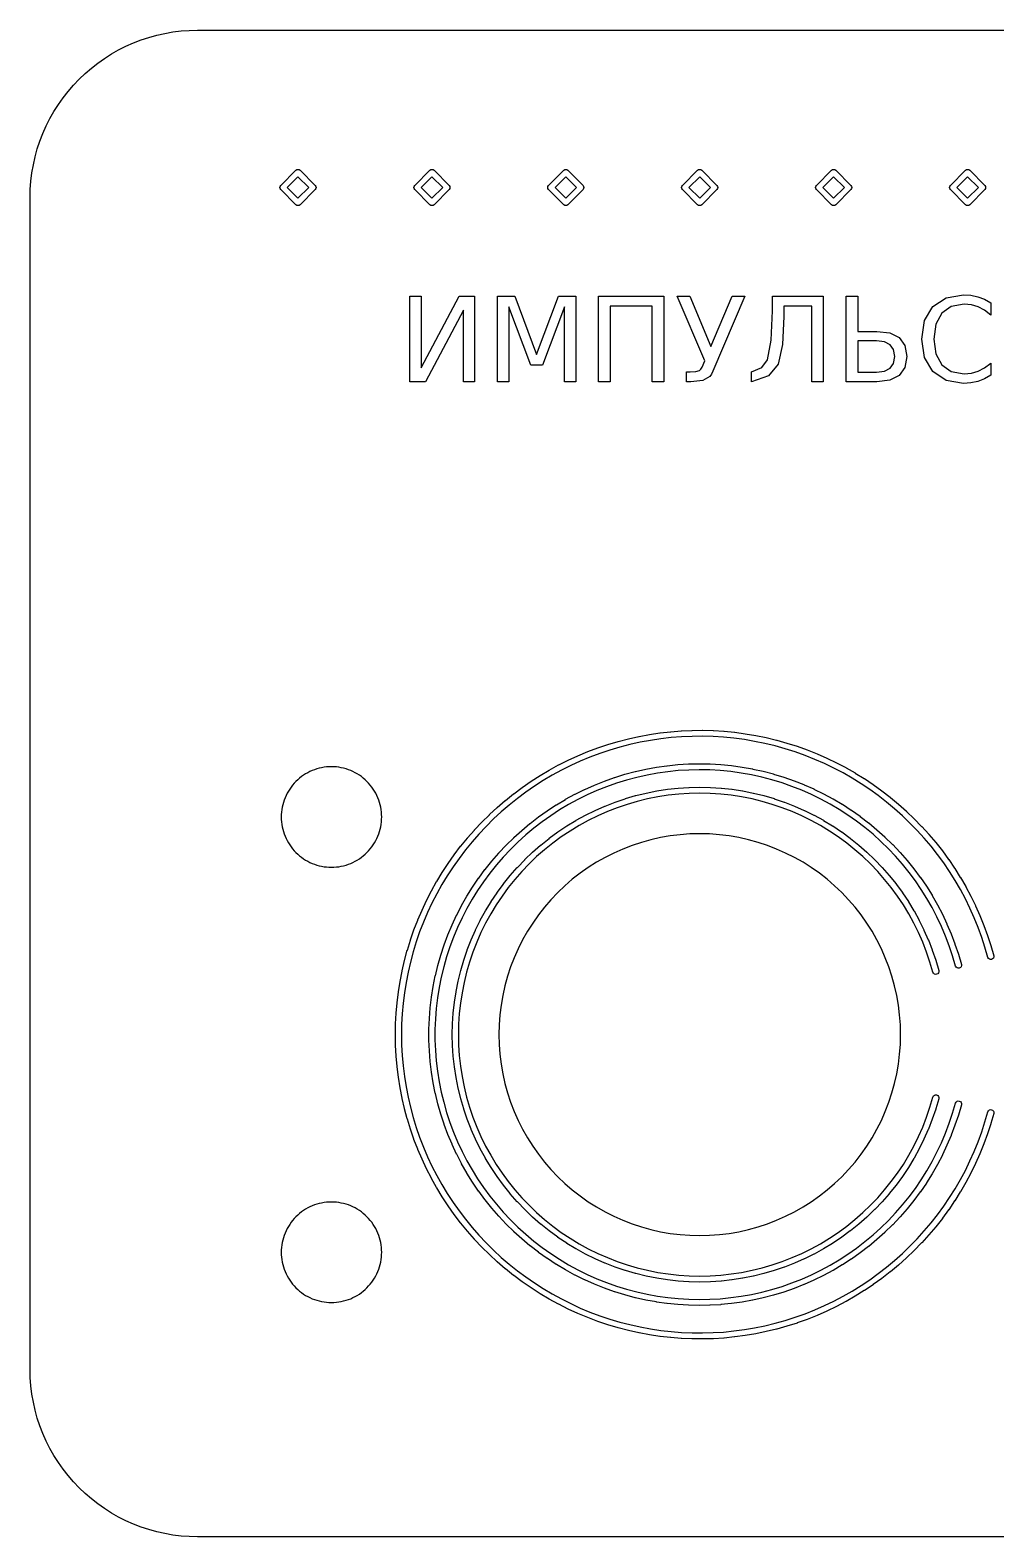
# Model space of a CAD drawing. Header units: millimetres. Extents: x -40 to 40, y -22.5 to 22.5.
# Drawn here: x -40 to -11.16, y -22.5 to 22.5 of the extents above; entities that cross this region are included whole.
import ezdxf

# ---------------------------------------------------------------- set-up
doc = ezdxf.new("R2010")
doc.units = ezdxf.units.MM
for name, color, linetype in [('CUT_INNER', 1, 'Continuous'), ('CUT_OUTER', 1, 'Continuous'), ('ENGRAVE_FILL', 5, 'Continuous'), ('ENGRAVE_LINES', 4, 'Continuous')]:
    doc.layers.add(name, color=color, linetype=linetype)

msp = doc.modelspace()

# ---------------------------------------------------------------- linework, layer by layer
at = {"layer": 'CUT_INNER'}
for points in [[(-31.147, -2.493), (-31.074, -2.498), (-31, -2.5), (-30.926, -2.498), (-30.853, -2.493), (-30.78, -2.484), (-30.707, -2.471), (-30.636, -2.455), (-30.565, -2.435), (-30.495, -2.412), (-30.426, -2.386), (-30.359, -2.356), (-30.293, -2.323), (-30.229, -2.287), (-30.167, -2.247), (-30.106, -2.205), (-30.048, -2.16), (-29.993, -2.111), (-29.939, -2.061), (-29.889, -2.007), (-29.84, -1.952), (-29.795, -1.894), (-29.753, -1.833), (-29.713, -1.771), (-29.677, -1.707), (-29.644, -1.641), (-29.614, -1.574), (-29.588, -1.505), (-29.565, -1.435), (-29.545, -1.364), (-29.529, -1.293), (-29.516, -1.22), (-29.507, -1.147), (-29.502, -1.074), (-29.5, -1), (-29.502, -0.926), (-29.507, -0.853), (-29.516, -0.78), (-29.529, -0.707), (-29.545, -0.636), (-29.565, -0.565), (-29.588, -0.495), (-29.614, -0.426), (-29.644, -0.359), (-29.677, -0.293), (-29.713, -0.229), (-29.753, -0.167), (-29.795, -0.106), (-29.84, -0.048), (-29.889, 0.007), (-29.939, 0.061), (-29.993, 0.111), (-30.048, 0.16), (-30.106, 0.205), (-30.167, 0.247), (-30.229, 0.287), (-30.293, 0.323), (-30.359, 0.356), (-30.426, 0.386), (-30.495, 0.412), (-30.565, 0.435), (-30.636, 0.455), (-30.707, 0.471), (-30.78, 0.484), (-30.853, 0.493), (-30.926, 0.498), (-31, 0.5), (-31.074, 0.498), (-31.147, 0.493), (-31.22, 0.484), (-31.293, 0.471), (-31.364, 0.455), (-31.435, 0.435), (-31.505, 0.412), (-31.574, 0.386), (-31.641, 0.356), (-31.707, 0.323), (-31.771, 0.287), (-31.833, 0.247), (-31.893, 0.205), (-31.952, 0.16), (-32.007, 0.111), (-32.061, 0.061), (-32.111, 0.007), (-32.16, -0.048), (-32.205, -0.106), (-32.247, -0.167), (-32.287, -0.229), (-32.323, -0.293), (-32.356, -0.359), (-32.386, -0.426), (-32.412, -0.495), (-32.435, -0.565), (-32.455, -0.636), (-32.471, -0.707), (-32.484, -0.78), (-32.493, -0.853), (-32.498, -0.926), (-32.5, -1), (-32.498, -1.074), (-32.493, -1.147), (-32.484, -1.22), (-32.471, -1.293), (-32.455, -1.364), (-32.435, -1.435), (-32.412, -1.505), (-32.386, -1.574), (-32.356, -1.641), (-32.323, -1.707), (-32.287, -1.771), (-32.247, -1.833), (-32.205, -1.894), (-32.16, -1.952), (-32.111, -2.007), (-32.061, -2.061), (-32.007, -2.111), (-31.952, -2.16), (-31.893, -2.205), (-31.833, -2.247), (-31.771, -2.287), (-31.707, -2.323), (-31.641, -2.356), (-31.574, -2.386), (-31.505, -2.412), (-31.435, -2.435), (-31.364, -2.455), (-31.293, -2.471), (-31.22, -2.484)], [(-20.588, -13.471), (-20.294, -13.493), (-20, -13.5), (-19.706, -13.493), (-19.412, -13.471), (-19.12, -13.435), (-18.829, -13.385), (-18.542, -13.32), (-18.258, -13.242), (-17.979, -13.149), (-17.704, -13.043), (-17.435, -12.924), (-17.172, -12.791), (-16.915, -12.646), (-16.667, -12.489), (-16.426, -12.319), (-16.194, -12.138), (-15.971, -11.946), (-15.757, -11.743), (-15.554, -11.529), (-15.362, -11.306), (-15.181, -11.074), (-15.011, -10.833), (-14.854, -10.585), (-14.709, -10.328), (-14.576, -10.065), (-14.457, -9.796), (-14.351, -9.521), (-14.258, -9.242), (-14.18, -8.958), (-14.115, -8.671), (-14.065, -8.38), (-14.029, -8.088), (-14.007, -7.794), (-14, -7.5), (-14.007, -7.206), (-14.029, -6.912), (-14.065, -6.62), (-14.115, -6.329), (-14.18, -6.042), (-14.258, -5.758), (-14.351, -5.479), (-14.457, -5.204), (-14.576, -4.935), (-14.709, -4.672), (-14.854, -4.415), (-15.011, -4.167), (-15.181, -3.926), (-15.362, -3.694), (-15.554, -3.471), (-15.757, -3.257), (-15.971, -3.054), (-16.194, -2.862), (-16.426, -2.681), (-16.667, -2.511), (-16.915, -2.354), (-17.172, -2.208), (-17.435, -2.076), (-17.704, -1.957), (-17.979, -1.851), (-18.258, -1.758), (-18.542, -1.68), (-18.829, -1.615), (-19.12, -1.565), (-19.412, -1.529), (-19.706, -1.507), (-20, -1.5), (-20.294, -1.507), (-20.588, -1.529), (-20.88, -1.565), (-21.171, -1.615), (-21.458, -1.68), (-21.742, -1.758), (-22.021, -1.851), (-22.296, -1.957), (-22.565, -2.076), (-22.828, -2.208), (-23.085, -2.354), (-23.333, -2.511), (-23.574, -2.681), (-23.806, -2.862), (-24.029, -3.054), (-24.243, -3.257), (-24.446, -3.471), (-24.638, -3.694), (-24.819, -3.926), (-24.989, -4.167), (-25.146, -4.415), (-25.291, -4.672), (-25.424, -4.935), (-25.543, -5.204), (-25.649, -5.479), (-25.742, -5.758), (-25.82, -6.042), (-25.885, -6.329), (-25.935, -6.62), (-25.971, -6.912), (-25.993, -7.206), (-26, -7.5), (-25.993, -7.794), (-25.971, -8.088), (-25.935, -8.38), (-25.885, -8.671), (-25.82, -8.958), (-25.742, -9.242), (-25.649, -9.521), (-25.543, -9.796), (-25.424, -10.065), (-25.291, -10.328), (-25.146, -10.585), (-24.989, -10.833), (-24.819, -11.074), (-24.638, -11.306), (-24.446, -11.529), (-24.243, -11.743), (-24.029, -11.946), (-23.806, -12.138), (-23.574, -12.319), (-23.333, -12.489), (-23.085, -12.646), (-22.828, -12.791), (-22.565, -12.924), (-22.296, -13.043), (-22.021, -13.149), (-21.742, -13.242), (-21.458, -13.32), (-21.171, -13.385), (-20.88, -13.435)], [(-31.147, -15.493), (-31.074, -15.498), (-31, -15.5), (-30.926, -15.498), (-30.853, -15.493), (-30.78, -15.484), (-30.707, -15.471), (-30.636, -15.455), (-30.565, -15.435), (-30.495, -15.412), (-30.426, -15.386), (-30.359, -15.356), (-30.293, -15.323), (-30.229, -15.287), (-30.167, -15.247), (-30.106, -15.205), (-30.048, -15.159), (-29.993, -15.111), (-29.939, -15.061), (-29.889, -15.007), (-29.84, -14.952), (-29.795, -14.893), (-29.753, -14.833), (-29.713, -14.771), (-29.677, -14.707), (-29.644, -14.641), (-29.614, -14.574), (-29.588, -14.505), (-29.565, -14.435), (-29.545, -14.364), (-29.529, -14.293), (-29.516, -14.22), (-29.507, -14.147), (-29.502, -14.074), (-29.5, -14), (-29.502, -13.926), (-29.507, -13.853), (-29.516, -13.78), (-29.529, -13.707), (-29.545, -13.636), (-29.565, -13.565), (-29.588, -13.495), (-29.614, -13.426), (-29.644, -13.359), (-29.677, -13.293), (-29.713, -13.229), (-29.753, -13.167), (-29.795, -13.106), (-29.84, -13.048), (-29.889, -12.993), (-29.939, -12.939), (-29.993, -12.889), (-30.048, -12.841), (-30.106, -12.795), (-30.167, -12.753), (-30.229, -12.713), (-30.293, -12.677), (-30.359, -12.644), (-30.426, -12.614), (-30.495, -12.588), (-30.565, -12.565), (-30.636, -12.545), (-30.707, -12.529), (-30.78, -12.516), (-30.853, -12.507), (-30.926, -12.502), (-31, -12.5), (-31.074, -12.502), (-31.147, -12.507), (-31.22, -12.516), (-31.293, -12.529), (-31.364, -12.545), (-31.435, -12.565), (-31.505, -12.588), (-31.574, -12.614), (-31.641, -12.644), (-31.707, -12.677), (-31.771, -12.713), (-31.833, -12.753), (-31.893, -12.795), (-31.952, -12.841), (-32.007, -12.889), (-32.061, -12.939), (-32.111, -12.993), (-32.16, -13.048), (-32.205, -13.106), (-32.247, -13.167), (-32.287, -13.229), (-32.323, -13.293), (-32.356, -13.359), (-32.386, -13.426), (-32.412, -13.495), (-32.435, -13.565), (-32.455, -13.636), (-32.471, -13.707), (-32.484, -13.78), (-32.493, -13.853), (-32.498, -13.926), (-32.5, -14), (-32.498, -14.074), (-32.493, -14.147), (-32.484, -14.22), (-32.471, -14.293), (-32.455, -14.364), (-32.435, -14.435), (-32.412, -14.505), (-32.386, -14.574), (-32.356, -14.641), (-32.323, -14.707), (-32.287, -14.771), (-32.247, -14.833), (-32.205, -14.893), (-32.16, -14.952), (-32.111, -15.007), (-32.061, -15.061), (-32.007, -15.111), (-31.952, -15.159), (-31.893, -15.205), (-31.833, -15.247), (-31.771, -15.287), (-31.707, -15.323), (-31.641, -15.356), (-31.574, -15.386), (-31.505, -15.412), (-31.435, -15.435), (-31.364, -15.455), (-31.293, -15.471), (-31.22, -15.484)]]:
    msp.add_lwpolyline(points, close=True, dxfattribs=at)
at = {"layer": 'CUT_OUTER'}
msp.add_lwpolyline([(35, -22.5), (-35, -22.5), (-35.245, -22.494), (-35.49, -22.476), (-35.734, -22.446), (-35.975, -22.404), (-36.215, -22.35), (-36.451, -22.285), (-36.684, -22.208), (-36.913, -22.119), (-37.138, -22.02), (-37.357, -21.91), (-37.571, -21.789), (-37.778, -21.657), (-37.978, -21.516), (-38.172, -21.365), (-38.358, -21.205), (-38.535, -21.035), (-38.705, -20.858), (-38.865, -20.672), (-39.016, -20.479), (-39.157, -20.278), (-39.289, -20.07), (-39.41, -19.857), (-39.52, -19.638), (-39.619, -19.413), (-39.708, -19.184), (-39.785, -18.951), (-39.85, -18.715), (-39.904, -18.475), (-39.946, -18.234), (-39.976, -17.99), (-39.994, -17.745), (-40, -17.5), (-40, 17.5), (-39.994, 17.745), (-39.976, 17.99), (-39.946, 18.234), (-39.904, 18.475), (-39.85, 18.715), (-39.785, 18.951), (-39.708, 19.184), (-39.619, 19.413), (-39.52, 19.638), (-39.41, 19.857), (-39.289, 20.07), (-39.157, 20.278), (-39.016, 20.479), (-38.865, 20.672), (-38.705, 20.858), (-38.535, 21.035), (-38.358, 21.205), (-38.172, 21.365), (-37.978, 21.516), (-37.778, 21.657), (-37.571, 21.789), (-37.357, 21.91), (-37.138, 22.02), (-36.913, 22.119), (-36.684, 22.208), (-36.451, 22.285), (-36.215, 22.35), (-35.975, 22.404), (-35.734, 22.446), (-35.49, 22.476), (-35.245, 22.494), (-35, 22.5), (35, 22.5)], dxfattribs=at)
at = {"layer": 'ENGRAVE_FILL'}
for points in [[(-28.321, 12.417), (-27.19, 14.552), (-26.726, 14.552), (-26.726, 12), (-27.06, 12), (-27.06, 14.134), (-28.192, 12), (-28.657, 12), (-28.657, 14.552), (-28.321, 14.552)], [(-24.699, 12.491), (-25.045, 12.491), (-25.703, 14.241), (-25.703, 12), (-26.038, 12), (-26.038, 14.552), (-25.524, 14.552), (-24.873, 12.815), (-24.218, 14.552), (-23.704, 14.552), (-23.704, 12), (-24.041, 12), (-24.041, 14.241)], [(-21.074, 14.552), (-21.074, 12), (-21.419, 12), (-21.419, 14.261), (-22.674, 14.261), (-22.674, 12), (-23.019, 12), (-23.019, 14.552)], [(-20.289, 12.29), (-20.117, 12.302), (-20.007, 12.337), (-19.964, 12.377), (-19.929, 12.438), (-19.852, 12.619), (-20.671, 14.552), (-20.299, 14.552), (-19.665, 13.054), (-19.028, 14.552), (-18.657, 14.552), (-19.611, 12.31), (-19.652, 12.229), (-19.702, 12.159), (-19.91, 12.04), (-20.265, 12), (-20.397, 12), (-20.397, 12.29)], [(-16.311, 12), (-16.656, 12), (-16.656, 14.261), (-17.485, 14.261), (-17.485, 13.946), (-17.529, 13.108), (-17.659, 12.528), (-17.942, 12.18), (-18.454, 12), (-18.454, 12.29), (-18.149, 12.421), (-17.977, 12.651), (-17.866, 13.238), (-17.829, 14.117), (-17.829, 14.552), (-16.311, 14.552)], [(-13.87, 12.42), (-14.044, 12.186), (-14.326, 12.046), (-14.706, 12), (-15.622, 12), (-15.622, 14.552), (-15.277, 14.552), (-15.277, 13.502), (-14.706, 13.502), (-14.326, 13.456), (-14.044, 13.316), (-13.87, 13.081), (-13.812, 12.75)], [(-12.771, 14.046), (-12.946, 13.719), (-13.004, 13.273), (-12.946, 12.828), (-12.771, 12.501), (-12.488, 12.301), (-12.102, 12.234), (-11.886, 12.254), (-11.682, 12.314), (-11.49, 12.415), (-11.31, 12.557), (-11.31, 12.196), (-11.497, 12.089), (-11.694, 12.011), (-11.902, 11.966), (-12.122, 11.95), (-12.64, 12.039), (-13.035, 12.305), (-13.285, 12.724), (-13.368, 13.273), (-13.285, 13.823), (-13.035, 14.243), (-12.64, 14.509), (-12.122, 14.598), (-11.9, 14.582), (-11.691, 14.537), (-11.494, 14.461), (-11.31, 14.355), (-11.31, 13.991), (-11.49, 14.133), (-11.682, 14.233), (-11.886, 14.294), (-12.102, 14.314), (-12.488, 14.247)], [(-14.481, 12.313), (-14.311, 12.4), (-14.21, 12.545), (-14.176, 12.75), (-14.21, 12.957), (-14.311, 13.104), (-14.481, 13.19), (-14.723, 13.218), (-15.277, 13.218), (-15.277, 12.284), (-14.723, 12.284)]]:
    msp.add_lwpolyline(points, close=True, dxfattribs=at)
at = {"layer": 'ENGRAVE_LINES'}
for points in [[(-32.064, 17.286), (-32.514, 17.736), (-32.533, 17.766), (-32.54, 17.8), (-32.533, 17.834), (-32.514, 17.864), (-32.064, 18.314), (-32.034, 18.333), (-32, 18.34), (-31.966, 18.333), (-31.936, 18.314), (-31.486, 17.864), (-31.467, 17.834), (-31.46, 17.8), (-31.467, 17.766), (-31.486, 17.736), (-31.936, 17.286), (-31.966, 17.267), (-32, 17.26), (-32.034, 17.267)], [(-32, 17.477), (-31.677, 17.8), (-32, 18.123), (-32.323, 17.8)], [(-28, 17.26), (-28.034, 17.267), (-28.064, 17.286), (-28.514, 17.736), (-28.533, 17.766), (-28.54, 17.8), (-28.533, 17.834), (-28.514, 17.864), (-28.064, 18.314), (-28.034, 18.333), (-28, 18.34), (-27.966, 18.333), (-27.936, 18.314), (-27.486, 17.864), (-27.467, 17.834), (-27.46, 17.8), (-27.467, 17.766), (-27.486, 17.736), (-27.936, 17.286), (-27.966, 17.267)], [(-28, 18.123), (-28.323, 17.8), (-28, 17.477), (-27.677, 17.8)], [(-24, 17.26), (-24.034, 17.267), (-24.064, 17.286), (-24.514, 17.736), (-24.533, 17.766), (-24.54, 17.8), (-24.533, 17.834), (-24.514, 17.864), (-24.064, 18.314), (-24.034, 18.333), (-24, 18.34), (-23.966, 18.333), (-23.936, 18.314), (-23.486, 17.864), (-23.467, 17.834), (-23.46, 17.8), (-23.467, 17.766), (-23.486, 17.736), (-23.936, 17.286), (-23.966, 17.267)], [(-24, 18.123), (-24.323, 17.8), (-24, 17.477), (-23.677, 17.8)], [(-20, 17.26), (-20.034, 17.267), (-20.064, 17.286), (-20.514, 17.736), (-20.533, 17.766), (-20.54, 17.8), (-20.533, 17.834), (-20.514, 17.864), (-20.064, 18.314), (-20.034, 18.333), (-20, 18.34), (-19.966, 18.333), (-19.936, 18.314), (-19.486, 17.864), (-19.467, 17.834), (-19.46, 17.8), (-19.467, 17.766), (-19.486, 17.736), (-19.936, 17.286), (-19.966, 17.267)], [(-20, 18.123), (-20.323, 17.8), (-20, 17.477), (-19.677, 17.8)], [(-16.064, 17.286), (-16.514, 17.736), (-16.533, 17.766), (-16.54, 17.8), (-16.533, 17.834), (-16.514, 17.864), (-16.064, 18.314), (-16.034, 18.333), (-16, 18.34), (-15.966, 18.333), (-15.936, 18.314), (-15.486, 17.864), (-15.467, 17.834), (-15.46, 17.8), (-15.467, 17.766), (-15.486, 17.736), (-15.936, 17.286), (-15.966, 17.267), (-16, 17.26), (-16.034, 17.267)], [(-16, 17.477), (-15.677, 17.8), (-16, 18.123), (-16.323, 17.8)], [(-12.064, 17.286), (-12.514, 17.736), (-12.533, 17.766), (-12.54, 17.8), (-12.533, 17.834), (-12.514, 17.864), (-12.064, 18.314), (-12.034, 18.333), (-12, 18.34), (-11.966, 18.333), (-11.936, 18.314), (-11.486, 17.864), (-11.467, 17.834), (-11.46, 17.8), (-11.467, 17.766), (-11.486, 17.736), (-11.936, 17.286), (-11.966, 17.267), (-12, 17.26), (-12.034, 17.267)], [(-12, 17.477), (-11.677, 17.8), (-12, 18.123), (-12.323, 17.8)], [(-13.292, -1.636), (-13.502, -1.404), (-13.72, -1.18), (-13.946, -0.963), (-14.179, -0.754), (-14.419, -0.554), (-14.667, -0.363), (-14.921, -0.18), (-15.181, -0.006), (-15.447, 0.159), (-15.719, 0.314), (-15.996, 0.459), (-16.277, 0.595), (-16.564, 0.721), (-16.855, 0.836), (-17.149, 0.942), (-17.448, 1.037), (-17.749, 1.121), (-18.053, 1.195), (-18.36, 1.258), (-18.668, 1.31), (-18.978, 1.351), (-19.29, 1.382), (-19.602, 1.401), (-19.915, 1.41), (-20.228, 1.407), (-20.54, 1.394), (-20.852, 1.369), (-21.163, 1.334), (-21.472, 1.287), (-21.78, 1.23), (-22.086, 1.162), (-22.388, 1.084), (-22.688, 0.995), (-22.985, 0.895), (-23.278, 0.785), (-23.567, 0.665), (-23.851, 0.535), (-24.131, 0.394), (-24.406, 0.245), (-24.675, 0.085), (-24.938, -0.084), (-25.196, -0.262), (-25.447, -0.449), (-25.691, -0.644), (-25.928, -0.848), (-26.158, -1.06), (-26.38, -1.281), (-26.595, -1.509), (-26.801, -1.744), (-26.999, -1.986), (-27.188, -2.235), (-27.369, -2.491), (-27.54, -2.753), (-27.702, -3.02), (-27.855, -3.294), (-27.997, -3.572), (-28.13, -3.855), (-28.253, -4.143), (-28.366, -4.435), (-28.469, -4.73), (-28.561, -5.029), (-28.642, -5.332), (-28.713, -5.636), (-28.773, -5.943), (-28.822, -6.252), (-28.861, -6.563), (-28.888, -6.875), (-28.904, -7.187), (-28.91, -7.5), (-28.904, -7.813), (-28.888, -8.125), (-28.861, -8.437), (-28.822, -8.748), (-28.773, -9.057), (-28.713, -9.364), (-28.642, -9.668), (-28.561, -9.971), (-28.469, -10.27), (-28.366, -10.565), (-28.253, -10.857), (-28.13, -11.145), (-27.997, -11.428), (-27.855, -11.706), (-27.702, -11.98), (-27.54, -12.247), (-27.369, -12.509), (-27.188, -12.765), (-26.999, -13.014), (-26.801, -13.256), (-26.595, -13.491), (-26.38, -13.719), (-26.158, -13.94), (-25.928, -14.152), (-25.691, -14.356), (-25.447, -14.551), (-25.196, -14.738), (-24.938, -14.916), (-24.675, -15.085), (-24.406, -15.245), (-24.131, -15.394), (-23.851, -15.535), (-23.567, -15.665), (-23.278, -15.785), (-22.985, -15.895), (-22.688, -15.995), (-22.388, -16.084), (-22.086, -16.162), (-21.78, -16.23), (-21.472, -16.287), (-21.163, -16.334), (-20.852, -16.369), (-20.54, -16.394), (-20.228, -16.407), (-19.915, -16.41), (-19.602, -16.401), (-19.29, -16.382), (-18.978, -16.351), (-18.668, -16.31), (-18.36, -16.258), (-18.053, -16.195), (-17.749, -16.121), (-17.448, -16.037), (-17.149, -15.942), (-16.855, -15.836), (-16.564, -15.721), (-16.277, -15.595), (-15.996, -15.459), (-15.719, -15.314), (-15.447, -15.159), (-15.181, -14.994), (-14.921, -14.82), (-14.667, -14.637), (-14.419, -14.446), (-14.179, -14.246), (-13.946, -14.037), (-13.72, -13.82), (-13.502, -13.596), (-13.292, -13.364), (-13.09, -13.125), (-12.897, -12.879), (-12.712, -12.626), (-12.537, -12.367), (-12.37, -12.102), (-12.214, -11.831), (-12.066, -11.555), (-11.929, -11.274), (-11.801, -10.988), (-11.684, -10.698), (-11.577, -10.404), (-11.48, -10.107), (-11.393, -9.805), (-11.377, -9.773), (-11.35, -9.751), (-11.317, -9.74), (-11.282, -9.743), (-11.251, -9.759), (-11.228, -9.786), (-11.217, -9.819), (-11.22, -9.854), (-11.307, -10.158), (-11.308, -10.161), (-11.406, -10.462), (-11.407, -10.465), (-11.515, -10.762), (-11.516, -10.764), (-11.635, -11.057), (-11.636, -11.06), (-11.765, -11.349), (-11.766, -11.352), (-11.905, -11.636), (-11.907, -11.639), (-12.056, -11.917), (-12.057, -11.92), (-12.216, -12.194), (-12.217, -12.196), (-12.385, -12.464), (-12.387, -12.467), (-12.564, -12.728), (-12.566, -12.731), (-12.752, -12.986), (-12.754, -12.989), (-12.949, -13.237), (-12.951, -13.24), (-13.155, -13.481), (-13.157, -13.484), (-13.369, -13.718), (-13.372, -13.72), (-13.592, -13.947), (-13.594, -13.949), (-13.822, -14.168), (-13.824, -14.17), (-14.06, -14.381), (-14.062, -14.383), (-14.305, -14.585), (-14.308, -14.587), (-14.558, -14.781), (-14.56, -14.783), (-14.817, -14.967), (-14.819, -14.969), (-15.082, -15.145), (-15.085, -15.146), (-15.353, -15.313), (-15.356, -15.314), (-15.631, -15.471), (-15.633, -15.473), (-15.913, -15.62), (-15.916, -15.621), (-16.201, -15.758), (-16.204, -15.759), (-16.493, -15.886), (-16.496, -15.888), (-16.79, -16.004), (-16.793, -16.005), (-17.09, -16.112), (-17.093, -16.113), (-17.395, -16.209), (-17.398, -16.209), (-17.702, -16.295), (-17.705, -16.295), (-18.012, -16.37), (-18.015, -16.371), (-18.325, -16.434), (-18.328, -16.435), (-18.64, -16.488), (-18.643, -16.488), (-18.956, -16.53), (-18.959, -16.53), (-19.274, -16.561), (-19.277, -16.561), (-19.592, -16.581), (-19.595, -16.581), (-19.911, -16.59), (-19.915, -16.59), (-20.231, -16.587), (-20.234, -16.587), (-20.549, -16.573), (-20.553, -16.573), (-20.868, -16.548), (-20.871, -16.548), (-21.185, -16.512), (-21.188, -16.512), (-21.501, -16.465), (-21.504, -16.465), (-21.814, -16.407), (-21.818, -16.406), (-22.126, -16.338), (-22.129, -16.337), (-22.435, -16.258), (-22.438, -16.257), (-22.741, -16.167), (-22.744, -16.166), (-23.044, -16.065), (-23.047, -16.064), (-23.343, -15.953), (-23.346, -15.952), (-23.637, -15.831), (-23.64, -15.829), (-23.928, -15.698), (-23.93, -15.696), (-24.213, -15.555), (-24.216, -15.553), (-24.493, -15.402), (-24.496, -15.4), (-24.768, -15.239), (-24.771, -15.238), (-25.037, -15.067), (-25.039, -15.065), (-25.299, -14.885), (-25.302, -14.884), (-25.555, -14.695), (-25.558, -14.693), (-25.805, -14.495), (-25.807, -14.493), (-26.047, -14.287), (-26.049, -14.285), (-26.281, -14.071), (-26.283, -14.069), (-26.508, -13.846), (-26.51, -13.844), (-26.727, -13.614), (-26.729, -13.611), (-26.937, -13.374), (-26.939, -13.371), (-27.139, -13.127), (-27.141, -13.124), (-27.332, -12.872), (-27.334, -12.87), (-27.517, -12.612), (-27.518, -12.609), (-27.691, -12.345), (-27.693, -12.342), (-27.857, -12.071), (-27.858, -12.069), (-28.012, -11.793), (-28.014, -11.79), (-28.158, -11.509), (-28.16, -11.506), (-28.294, -11.22), (-28.295, -11.217), (-28.419, -10.926), (-28.421, -10.923), (-28.535, -10.629), (-28.536, -10.626), (-28.639, -10.327), (-28.64, -10.324), (-28.733, -10.022), (-28.734, -10.019), (-28.816, -9.714), (-28.817, -9.711), (-28.889, -9.403), (-28.889, -9.4), (-28.95, -9.09), (-28.95, -9.086), (-29, -8.774), (-29.001, -8.771), (-29.039, -8.458), (-29.04, -8.454), (-29.067, -8.14), (-29.068, -8.136), (-29.084, -7.821), (-29.084, -7.818), (-29.09, -7.502), (-29.09, -7.498), (-29.084, -7.182), (-29.084, -7.179), (-29.068, -6.864), (-29.067, -6.86), (-29.04, -6.546), (-29.039, -6.542), (-29.001, -6.229), (-29, -6.226), (-28.95, -5.914), (-28.95, -5.91), (-28.889, -5.6), (-28.889, -5.597), (-28.817, -5.289), (-28.816, -5.286), (-28.734, -4.981), (-28.733, -4.978), (-28.64, -4.676), (-28.639, -4.673), (-28.536, -4.374), (-28.535, -4.371), (-28.421, -4.077), (-28.419, -4.074), (-28.295, -3.783), (-28.294, -3.78), (-28.16, -3.494), (-28.158, -3.491), (-28.014, -3.21), (-28.012, -3.207), (-27.858, -2.931), (-27.857, -2.929), (-27.693, -2.658), (-27.691, -2.655), (-27.518, -2.391), (-27.517, -2.388), (-27.334, -2.13), (-27.332, -2.128), (-27.141, -1.876), (-27.139, -1.873), (-26.939, -1.629), (-26.937, -1.626), (-26.729, -1.389), (-26.727, -1.386), (-26.51, -1.156), (-26.508, -1.154), (-26.283, -0.931), (-26.281, -0.929), (-26.049, -0.715), (-26.047, -0.713), (-25.807, -0.507), (-25.805, -0.505), (-25.558, -0.307), (-25.555, -0.305), (-25.302, -0.116), (-25.299, -0.115), (-25.039, 0.065), (-25.037, 0.067), (-24.771, 0.238), (-24.768, 0.239), (-24.496, 0.4), (-24.493, 0.402), (-24.216, 0.553), (-24.213, 0.555), (-23.93, 0.696), (-23.928, 0.698), (-23.64, 0.829), (-23.637, 0.831), (-23.346, 0.952), (-23.343, 0.953), (-23.047, 1.064), (-23.044, 1.065), (-22.744, 1.166), (-22.741, 1.167), (-22.438, 1.257), (-22.435, 1.258), (-22.129, 1.337), (-22.126, 1.338), (-21.818, 1.406), (-21.814, 1.407), (-21.504, 1.465), (-21.501, 1.465), (-21.188, 1.512), (-21.185, 1.512), (-20.871, 1.548), (-20.868, 1.548), (-20.553, 1.573), (-20.549, 1.573), (-20.234, 1.587), (-20.231, 1.587), (-19.915, 1.59), (-19.911, 1.59), (-19.595, 1.581), (-19.592, 1.581), (-19.277, 1.561), (-19.274, 1.561), (-18.959, 1.53), (-18.956, 1.53), (-18.643, 1.488), (-18.64, 1.488), (-18.328, 1.435), (-18.325, 1.434), (-18.015, 1.371), (-18.012, 1.37), (-17.705, 1.295), (-17.702, 1.295), (-17.398, 1.209), (-17.395, 1.209), (-17.093, 1.113), (-17.09, 1.112), (-16.793, 1.005), (-16.79, 1.004), (-16.496, 0.888), (-16.493, 0.886), (-16.204, 0.759), (-16.201, 0.758), (-15.916, 0.621), (-15.913, 0.62), (-15.633, 0.473), (-15.631, 0.471), (-15.356, 0.314), (-15.353, 0.313), (-15.085, 0.146), (-15.082, 0.145), (-14.819, -0.031), (-14.817, -0.033), (-14.56, -0.217), (-14.558, -0.219), (-14.308, -0.413), (-14.305, -0.415), (-14.062, -0.617), (-14.06, -0.619), (-13.824, -0.83), (-13.822, -0.832), (-13.594, -1.051), (-13.592, -1.053), (-13.372, -1.28), (-13.369, -1.282), (-13.157, -1.516), (-13.155, -1.519), (-12.951, -1.76), (-12.949, -1.763), (-12.754, -2.011), (-12.752, -2.014), (-12.566, -2.269), (-12.564, -2.272), (-12.387, -2.533), (-12.385, -2.536), (-12.217, -2.804), (-12.216, -2.806), (-12.057, -3.08), (-12.056, -3.083), (-11.907, -3.361), (-11.905, -3.364), (-11.766, -3.648), (-11.765, -3.651), (-11.636, -3.94), (-11.635, -3.943), (-11.516, -4.236), (-11.515, -4.238), (-11.407, -4.535), (-11.406, -4.538), (-11.308, -4.839), (-11.307, -4.842), (-11.22, -5.146), (-11.217, -5.181), (-11.228, -5.214), (-11.251, -5.241), (-11.282, -5.257), (-11.317, -5.26), (-11.35, -5.249), (-11.377, -5.227), (-11.393, -5.195), (-11.48, -4.893), (-11.577, -4.596), (-11.684, -4.302), (-11.801, -4.012), (-11.929, -3.726), (-12.066, -3.445), (-12.214, -3.169), (-12.37, -2.898), (-12.537, -2.633), (-12.712, -2.374), (-12.897, -2.121), (-13.09, -1.875)], [(-14.367, -1.947), (-14.591, -1.728), (-14.825, -1.518), (-15.067, -1.317), (-15.316, -1.126), (-15.573, -0.945), (-15.837, -0.774), (-16.107, -0.614), (-16.384, -0.465), (-16.666, -0.327), (-16.953, -0.2), (-17.245, -0.085), (-17.542, 0.018), (-17.843, 0.11), (-18.147, 0.19), (-18.453, 0.257), (-18.763, 0.313), (-19.074, 0.356), (-19.387, 0.386), (-19.7, 0.404), (-20.014, 0.41), (-20.328, 0.403), (-20.642, 0.384), (-20.955, 0.352), (-21.266, 0.308), (-21.575, 0.252), (-21.881, 0.183), (-22.185, 0.102), (-22.485, 0.009), (-22.781, -0.095), (-23.073, -0.211), (-23.36, -0.339), (-23.642, -0.478), (-23.918, -0.628), (-24.188, -0.789), (-24.451, -0.961), (-24.707, -1.143), (-24.956, -1.335), (-25.197, -1.537), (-25.429, -1.748), (-25.653, -1.968), (-25.869, -2.197), (-26.075, -2.434), (-26.271, -2.679), (-26.458, -2.932), (-26.634, -3.192), (-26.8, -3.459), (-26.955, -3.732), (-27.099, -4.011), (-27.232, -4.296), (-27.353, -4.585), (-27.463, -4.88), (-27.562, -5.178), (-27.648, -5.48), (-27.722, -5.786), (-27.784, -6.094), (-27.834, -6.404), (-27.871, -6.716), (-27.896, -7.029), (-27.908, -7.343), (-27.908, -7.657), (-27.896, -7.971), (-27.871, -8.284), (-27.834, -8.596), (-27.784, -8.906), (-27.722, -9.214), (-27.648, -9.52), (-27.562, -9.822), (-27.463, -10.12), (-27.353, -10.415), (-27.232, -10.704), (-27.099, -10.989), (-26.955, -11.268), (-26.8, -11.541), (-26.634, -11.808), (-26.458, -12.068), (-26.271, -12.321), (-26.075, -12.566), (-25.869, -12.803), (-25.653, -13.032), (-25.429, -13.252), (-25.197, -13.463), (-24.956, -13.665), (-24.707, -13.857), (-24.451, -14.039), (-24.188, -14.211), (-23.918, -14.372), (-23.642, -14.522), (-23.36, -14.661), (-23.073, -14.789), (-22.781, -14.905), (-22.485, -15.009), (-22.185, -15.102), (-21.881, -15.183), (-21.575, -15.252), (-21.266, -15.308), (-20.955, -15.352), (-20.642, -15.384), (-20.328, -15.403), (-20.014, -15.41), (-19.7, -15.404), (-19.387, -15.386), (-19.074, -15.356), (-18.763, -15.313), (-18.453, -15.257), (-18.147, -15.19), (-17.843, -15.11), (-17.542, -15.018), (-17.245, -14.915), (-16.953, -14.8), (-16.666, -14.673), (-16.384, -14.535), (-16.107, -14.386), (-15.837, -14.226), (-15.573, -14.055), (-15.316, -13.874), (-15.067, -13.683), (-14.825, -13.482), (-14.591, -13.272), (-14.367, -13.053), (-14.15, -12.825), (-13.944, -12.588), (-13.746, -12.344), (-13.559, -12.091), (-13.382, -11.832), (-13.215, -11.566), (-13.059, -11.293), (-12.914, -11.014), (-12.78, -10.73), (-12.657, -10.441), (-12.546, -10.147), (-12.447, -9.849), (-12.359, -9.546), (-12.343, -9.514), (-12.316, -9.492), (-12.283, -9.481), (-12.248, -9.484), (-12.216, -9.5), (-12.194, -9.527), (-12.183, -9.561), (-12.186, -9.596), (-12.274, -9.901), (-12.276, -9.904), (-12.376, -10.206), (-12.377, -10.209), (-12.489, -10.506), (-12.491, -10.51), (-12.615, -10.802), (-12.616, -10.805), (-12.752, -11.093), (-12.753, -11.096), (-12.9, -11.378), (-12.902, -11.381), (-13.06, -11.657), (-13.061, -11.66), (-13.23, -11.929), (-13.232, -11.932), (-13.411, -12.194), (-13.413, -12.197), (-13.603, -12.452), (-13.605, -12.455), (-13.805, -12.703), (-13.807, -12.705), (-14.016, -12.944), (-14.019, -12.947), (-14.237, -13.178), (-14.24, -13.18), (-14.467, -13.402), (-14.47, -13.405), (-14.706, -13.617), (-14.709, -13.62), (-14.953, -13.823), (-14.956, -13.825), (-15.208, -14.018), (-15.211, -14.02), (-15.471, -14.203), (-15.474, -14.205), (-15.74, -14.378), (-15.743, -14.38), (-16.017, -14.541), (-16.02, -14.543), (-16.3, -14.694), (-16.303, -14.696), (-16.588, -14.835), (-16.591, -14.837), (-16.882, -14.965), (-16.886, -14.966), (-17.181, -15.083), (-17.184, -15.084), (-17.484, -15.189), (-17.488, -15.19), (-17.792, -15.283), (-17.795, -15.284), (-18.103, -15.364), (-18.106, -15.365), (-18.416, -15.433), (-18.42, -15.434), (-18.733, -15.49), (-18.736, -15.491), (-19.051, -15.534), (-19.055, -15.535), (-19.371, -15.565), (-19.374, -15.566), (-19.692, -15.584), (-19.695, -15.584), (-20.013, -15.59), (-20.016, -15.59), (-20.334, -15.583), (-20.338, -15.583), (-20.655, -15.563), (-20.658, -15.563), (-20.974, -15.531), (-20.978, -15.531), (-21.293, -15.486), (-21.296, -15.485), (-21.609, -15.428), (-21.612, -15.428), (-21.922, -15.358), (-21.926, -15.357), (-22.233, -15.276), (-22.236, -15.275), (-22.54, -15.181), (-22.543, -15.18), (-22.843, -15.074), (-22.846, -15.073), (-23.141, -14.955), (-23.145, -14.954), (-23.435, -14.825), (-23.438, -14.823), (-23.723, -14.682), (-23.726, -14.681), (-24.005, -14.529), (-24.009, -14.527), (-24.281, -14.364), (-24.284, -14.362), (-24.551, -14.189), (-24.554, -14.187), (-24.813, -14.003), (-24.815, -14.001), (-25.067, -13.807), (-25.07, -13.804), (-25.314, -13.6), (-25.316, -13.598), (-25.552, -13.385), (-25.554, -13.382), (-25.781, -13.159), (-25.783, -13.157), (-26.001, -12.925), (-26.003, -12.923), (-26.212, -12.683), (-26.214, -12.68), (-26.413, -12.432), (-26.415, -12.429), (-26.603, -12.174), (-26.606, -12.171), (-26.784, -11.908), (-26.786, -11.905), (-26.954, -11.635), (-26.955, -11.632), (-27.112, -11.355), (-27.114, -11.352), (-27.26, -11.07), (-27.261, -11.067), (-27.396, -10.779), (-27.397, -10.776), (-27.52, -10.482), (-27.521, -10.479), (-27.633, -10.182), (-27.634, -10.178), (-27.733, -9.876), (-27.734, -9.873), (-27.821, -9.567), (-27.822, -9.564), (-27.897, -9.255), (-27.898, -9.252), (-27.961, -8.94), (-27.961, -8.937), (-28.012, -8.623), (-28.012, -8.619), (-28.05, -8.304), (-28.05, -8.3), (-28.076, -7.984), (-28.076, -7.98), (-28.088, -7.662), (-28.088, -7.659), (-28.088, -7.341), (-28.088, -7.338), (-28.076, -7.02), (-28.076, -7.016), (-28.05, -6.7), (-28.05, -6.696), (-28.012, -6.381), (-28.012, -6.377), (-27.961, -6.063), (-27.961, -6.06), (-27.898, -5.748), (-27.897, -5.745), (-27.822, -5.436), (-27.821, -5.433), (-27.734, -5.127), (-27.733, -5.124), (-27.634, -4.822), (-27.633, -4.818), (-27.521, -4.521), (-27.52, -4.518), (-27.397, -4.224), (-27.396, -4.221), (-27.261, -3.933), (-27.26, -3.93), (-27.114, -3.648), (-27.112, -3.645), (-26.955, -3.368), (-26.954, -3.365), (-26.786, -3.095), (-26.784, -3.092), (-26.606, -2.829), (-26.603, -2.826), (-26.415, -2.571), (-26.413, -2.568), (-26.214, -2.32), (-26.212, -2.317), (-26.003, -2.077), (-26.001, -2.075), (-25.783, -1.843), (-25.781, -1.841), (-25.554, -1.618), (-25.552, -1.615), (-25.316, -1.402), (-25.314, -1.4), (-25.07, -1.196), (-25.067, -1.193), (-24.815, -0.999), (-24.813, -0.997), (-24.554, -0.813), (-24.551, -0.811), (-24.284, -0.638), (-24.281, -0.636), (-24.009, -0.473), (-24.005, -0.471), (-23.726, -0.319), (-23.723, -0.318), (-23.438, -0.177), (-23.435, -0.175), (-23.145, -0.046), (-23.141, -0.045), (-22.846, 0.073), (-22.843, 0.074), (-22.543, 0.18), (-22.54, 0.181), (-22.236, 0.275), (-22.233, 0.276), (-21.926, 0.357), (-21.922, 0.358), (-21.612, 0.428), (-21.609, 0.428), (-21.296, 0.485), (-21.293, 0.486), (-20.978, 0.531), (-20.974, 0.531), (-20.658, 0.563), (-20.655, 0.563), (-20.338, 0.583), (-20.334, 0.583), (-20.016, 0.59), (-20.013, 0.59), (-19.695, 0.584), (-19.692, 0.584), (-19.374, 0.566), (-19.371, 0.565), (-19.055, 0.535), (-19.051, 0.534), (-18.736, 0.491), (-18.733, 0.49), (-18.42, 0.434), (-18.416, 0.433), (-18.106, 0.365), (-18.103, 0.364), (-17.795, 0.284), (-17.792, 0.283), (-17.488, 0.19), (-17.484, 0.189), (-17.184, 0.084), (-17.181, 0.083), (-16.886, -0.034), (-16.882, -0.035), (-16.591, -0.163), (-16.588, -0.165), (-16.303, -0.304), (-16.3, -0.306), (-16.02, -0.457), (-16.017, -0.459), (-15.743, -0.62), (-15.74, -0.622), (-15.474, -0.795), (-15.471, -0.797), (-15.211, -0.98), (-15.208, -0.982), (-14.956, -1.175), (-14.953, -1.177), (-14.709, -1.38), (-14.706, -1.383), (-14.47, -1.595), (-14.467, -1.598), (-14.24, -1.82), (-14.237, -1.822), (-14.019, -2.053), (-14.016, -2.056), (-13.807, -2.295), (-13.805, -2.297), (-13.605, -2.545), (-13.603, -2.548), (-13.413, -2.803), (-13.411, -2.806), (-13.232, -3.068), (-13.23, -3.071), (-13.061, -3.34), (-13.06, -3.343), (-12.902, -3.619), (-12.9, -3.622), (-12.753, -3.904), (-12.752, -3.907), (-12.616, -4.195), (-12.615, -4.198), (-12.491, -4.49), (-12.489, -4.494), (-12.377, -4.791), (-12.376, -4.794), (-12.276, -5.096), (-12.274, -5.099), (-12.186, -5.404), (-12.183, -5.439), (-12.194, -5.473), (-12.216, -5.5), (-12.248, -5.516), (-12.283, -5.519), (-12.316, -5.508), (-12.343, -5.486), (-12.359, -5.454), (-12.447, -5.151), (-12.546, -4.853), (-12.657, -4.559), (-12.78, -4.27), (-12.914, -3.986), (-13.059, -3.707), (-13.215, -3.434), (-13.382, -3.168), (-13.559, -2.909), (-13.746, -2.656), (-13.944, -2.412), (-14.15, -2.175)], [(-15.129, -2.184), (-15.366, -1.977), (-15.611, -1.78), (-15.865, -1.594), (-16.126, -1.419), (-16.395, -1.256), (-16.671, -1.105), (-16.953, -0.966), (-17.241, -0.839), (-17.534, -0.725), (-17.832, -0.624), (-18.134, -0.536), (-18.439, -0.461), (-18.748, -0.4), (-19.059, -0.352), (-19.372, -0.317), (-19.686, -0.297), (-20, -0.29), (-20.314, -0.297), (-20.628, -0.317), (-20.941, -0.352), (-21.252, -0.4), (-21.561, -0.461), (-21.866, -0.536), (-22.168, -0.624), (-22.466, -0.725), (-22.759, -0.839), (-23.047, -0.966), (-23.329, -1.105), (-23.605, -1.256), (-23.874, -1.419), (-24.135, -1.594), (-24.389, -1.78), (-24.634, -1.977), (-24.871, -2.184), (-25.098, -2.402), (-25.316, -2.629), (-25.523, -2.866), (-25.72, -3.111), (-25.906, -3.365), (-26.081, -3.626), (-26.244, -3.895), (-26.395, -4.171), (-26.534, -4.453), (-26.661, -4.741), (-26.775, -5.034), (-26.876, -5.332), (-26.964, -5.634), (-27.039, -5.939), (-27.1, -6.248), (-27.148, -6.559), (-27.183, -6.872), (-27.203, -7.186), (-27.21, -7.5), (-27.203, -7.814), (-27.183, -8.128), (-27.148, -8.441), (-27.1, -8.752), (-27.039, -9.061), (-26.964, -9.366), (-26.876, -9.668), (-26.775, -9.966), (-26.661, -10.259), (-26.534, -10.547), (-26.395, -10.829), (-26.244, -11.105), (-26.081, -11.374), (-25.906, -11.635), (-25.72, -11.889), (-25.523, -12.134), (-25.316, -12.371), (-25.098, -12.598), (-24.871, -12.816), (-24.634, -13.023), (-24.389, -13.22), (-24.135, -13.406), (-23.874, -13.581), (-23.605, -13.744), (-23.329, -13.895), (-23.047, -14.034), (-22.759, -14.161), (-22.466, -14.275), (-22.168, -14.376), (-21.866, -14.464), (-21.561, -14.539), (-21.252, -14.6), (-20.941, -14.648), (-20.628, -14.683), (-20.314, -14.703), (-20, -14.71), (-19.686, -14.703), (-19.372, -14.683), (-19.059, -14.648), (-18.748, -14.6), (-18.439, -14.539), (-18.134, -14.464), (-17.832, -14.376), (-17.534, -14.275), (-17.241, -14.161), (-16.953, -14.034), (-16.671, -13.895), (-16.395, -13.744), (-16.126, -13.581), (-15.865, -13.406), (-15.611, -13.22), (-15.366, -13.023), (-15.129, -12.816), (-14.902, -12.598), (-14.684, -12.371), (-14.477, -12.134), (-14.28, -11.889), (-14.094, -11.635), (-13.919, -11.374), (-13.756, -11.105), (-13.605, -10.829), (-13.466, -10.547), (-13.339, -10.259), (-13.225, -9.966), (-13.124, -9.668), (-13.035, -9.364), (-13.019, -9.333), (-12.992, -9.31), (-12.959, -9.3), (-12.924, -9.303), (-12.892, -9.319), (-12.87, -9.346), (-12.859, -9.38), (-12.862, -9.415), (-12.951, -9.72), (-12.953, -9.724), (-13.055, -10.026), (-13.056, -10.029), (-13.172, -10.326), (-13.173, -10.33), (-13.302, -10.621), (-13.303, -10.625), (-13.444, -10.911), (-13.446, -10.914), (-13.599, -11.193), (-13.601, -11.197), (-13.766, -11.469), (-13.768, -11.472), (-13.945, -11.737), (-13.948, -11.74), (-14.136, -11.997), (-14.138, -12), (-14.338, -12.249), (-14.34, -12.252), (-14.55, -12.491), (-14.553, -12.494), (-14.773, -12.724), (-14.776, -12.727), (-15.006, -12.947), (-15.009, -12.95), (-15.248, -13.16), (-15.251, -13.162), (-15.5, -13.362), (-15.503, -13.364), (-15.76, -13.552), (-15.763, -13.555), (-16.028, -13.732), (-16.031, -13.734), (-16.303, -13.899), (-16.307, -13.901), (-16.586, -14.054), (-16.589, -14.056), (-16.875, -14.197), (-16.879, -14.198), (-17.17, -14.327), (-17.174, -14.328), (-17.471, -14.444), (-17.474, -14.445), (-17.776, -14.547), (-17.78, -14.549), (-18.085, -14.638), (-18.089, -14.639), (-18.399, -14.714), (-18.402, -14.715), (-18.715, -14.777), (-18.719, -14.778), (-19.033, -14.827), (-19.037, -14.827), (-19.354, -14.862), (-19.358, -14.862), (-19.676, -14.883), (-19.68, -14.883), (-19.998, -14.89), (-20.002, -14.89), (-20.32, -14.883), (-20.324, -14.883), (-20.642, -14.862), (-20.646, -14.862), (-20.963, -14.827), (-20.967, -14.827), (-21.281, -14.778), (-21.285, -14.777), (-21.598, -14.715), (-21.601, -14.714), (-21.911, -14.639), (-21.915, -14.638), (-22.22, -14.549), (-22.224, -14.547), (-22.526, -14.445), (-22.529, -14.444), (-22.826, -14.328), (-22.83, -14.327), (-23.121, -14.198), (-23.125, -14.197), (-23.411, -14.056), (-23.414, -14.054), (-23.693, -13.901), (-23.697, -13.899), (-23.969, -13.734), (-23.972, -13.732), (-24.237, -13.555), (-24.24, -13.552), (-24.497, -13.364), (-24.5, -13.362), (-24.749, -13.162), (-24.752, -13.16), (-24.991, -12.95), (-24.994, -12.947), (-25.224, -12.727), (-25.227, -12.724), (-25.447, -12.494), (-25.45, -12.491), (-25.66, -12.252), (-25.662, -12.249), (-25.862, -12), (-25.864, -11.997), (-26.052, -11.74), (-26.055, -11.737), (-26.232, -11.472), (-26.234, -11.469), (-26.399, -11.197), (-26.401, -11.193), (-26.554, -10.914), (-26.556, -10.911), (-26.697, -10.625), (-26.698, -10.621), (-26.827, -10.33), (-26.828, -10.326), (-26.944, -10.029), (-26.945, -10.026), (-27.047, -9.724), (-27.049, -9.72), (-27.138, -9.415), (-27.139, -9.411), (-27.214, -9.101), (-27.215, -9.098), (-27.277, -8.785), (-27.278, -8.781), (-27.327, -8.467), (-27.327, -8.463), (-27.362, -8.146), (-27.362, -8.142), (-27.383, -7.824), (-27.383, -7.82), (-27.39, -7.502), (-27.39, -7.498), (-27.383, -7.18), (-27.383, -7.176), (-27.362, -6.858), (-27.362, -6.854), (-27.327, -6.537), (-27.327, -6.533), (-27.278, -6.219), (-27.277, -6.215), (-27.215, -5.902), (-27.214, -5.899), (-27.139, -5.589), (-27.138, -5.585), (-27.049, -5.28), (-27.047, -5.276), (-26.945, -4.974), (-26.944, -4.971), (-26.828, -4.674), (-26.827, -4.67), (-26.698, -4.379), (-26.697, -4.375), (-26.556, -4.089), (-26.554, -4.086), (-26.401, -3.807), (-26.399, -3.803), (-26.234, -3.531), (-26.232, -3.528), (-26.055, -3.263), (-26.052, -3.26), (-25.864, -3.003), (-25.862, -3), (-25.662, -2.751), (-25.66, -2.748), (-25.45, -2.509), (-25.447, -2.506), (-25.227, -2.276), (-25.224, -2.273), (-24.994, -2.053), (-24.991, -2.05), (-24.752, -1.84), (-24.749, -1.838), (-24.5, -1.638), (-24.497, -1.636), (-24.24, -1.448), (-24.237, -1.445), (-23.972, -1.268), (-23.969, -1.266), (-23.697, -1.101), (-23.693, -1.099), (-23.414, -0.946), (-23.411, -0.944), (-23.125, -0.803), (-23.121, -0.802), (-22.83, -0.673), (-22.826, -0.672), (-22.529, -0.556), (-22.526, -0.555), (-22.224, -0.453), (-22.22, -0.451), (-21.915, -0.362), (-21.911, -0.361), (-21.601, -0.286), (-21.598, -0.285), (-21.285, -0.223), (-21.281, -0.222), (-20.967, -0.173), (-20.963, -0.173), (-20.646, -0.138), (-20.642, -0.138), (-20.324, -0.117), (-20.32, -0.117), (-20.002, -0.11), (-19.998, -0.11), (-19.68, -0.117), (-19.676, -0.117), (-19.358, -0.138), (-19.354, -0.138), (-19.037, -0.173), (-19.033, -0.173), (-18.719, -0.222), (-18.715, -0.223), (-18.402, -0.285), (-18.399, -0.286), (-18.089, -0.361), (-18.085, -0.362), (-17.78, -0.451), (-17.776, -0.453), (-17.474, -0.555), (-17.471, -0.556), (-17.174, -0.672), (-17.17, -0.673), (-16.879, -0.802), (-16.875, -0.803), (-16.589, -0.944), (-16.586, -0.946), (-16.307, -1.099), (-16.303, -1.101), (-16.031, -1.266), (-16.028, -1.268), (-15.763, -1.445), (-15.76, -1.448), (-15.503, -1.636), (-15.5, -1.638), (-15.251, -1.838), (-15.248, -1.84), (-15.009, -2.05), (-15.006, -2.053), (-14.776, -2.273), (-14.773, -2.276), (-14.553, -2.506), (-14.55, -2.509), (-14.34, -2.748), (-14.338, -2.751), (-14.138, -3), (-14.136, -3.003), (-13.948, -3.26), (-13.945, -3.263), (-13.768, -3.528), (-13.766, -3.531), (-13.601, -3.803), (-13.599, -3.807), (-13.446, -4.086), (-13.444, -4.089), (-13.303, -4.375), (-13.302, -4.379), (-13.173, -4.67), (-13.172, -4.674), (-13.056, -4.971), (-13.055, -4.974), (-12.953, -5.276), (-12.951, -5.28), (-12.862, -5.585), (-12.859, -5.62), (-12.87, -5.654), (-12.892, -5.681), (-12.924, -5.697), (-12.959, -5.7), (-12.992, -5.69), (-13.019, -5.667), (-13.035, -5.636), (-13.124, -5.332), (-13.225, -5.034), (-13.339, -4.741), (-13.466, -4.453), (-13.605, -4.171), (-13.756, -3.895), (-13.919, -3.626), (-14.094, -3.365), (-14.28, -3.111), (-14.477, -2.866), (-14.684, -2.629), (-14.902, -2.402)]]:
    msp.add_lwpolyline(points, close=True, dxfattribs=at)

doc.saveas('drawing.dxf')
